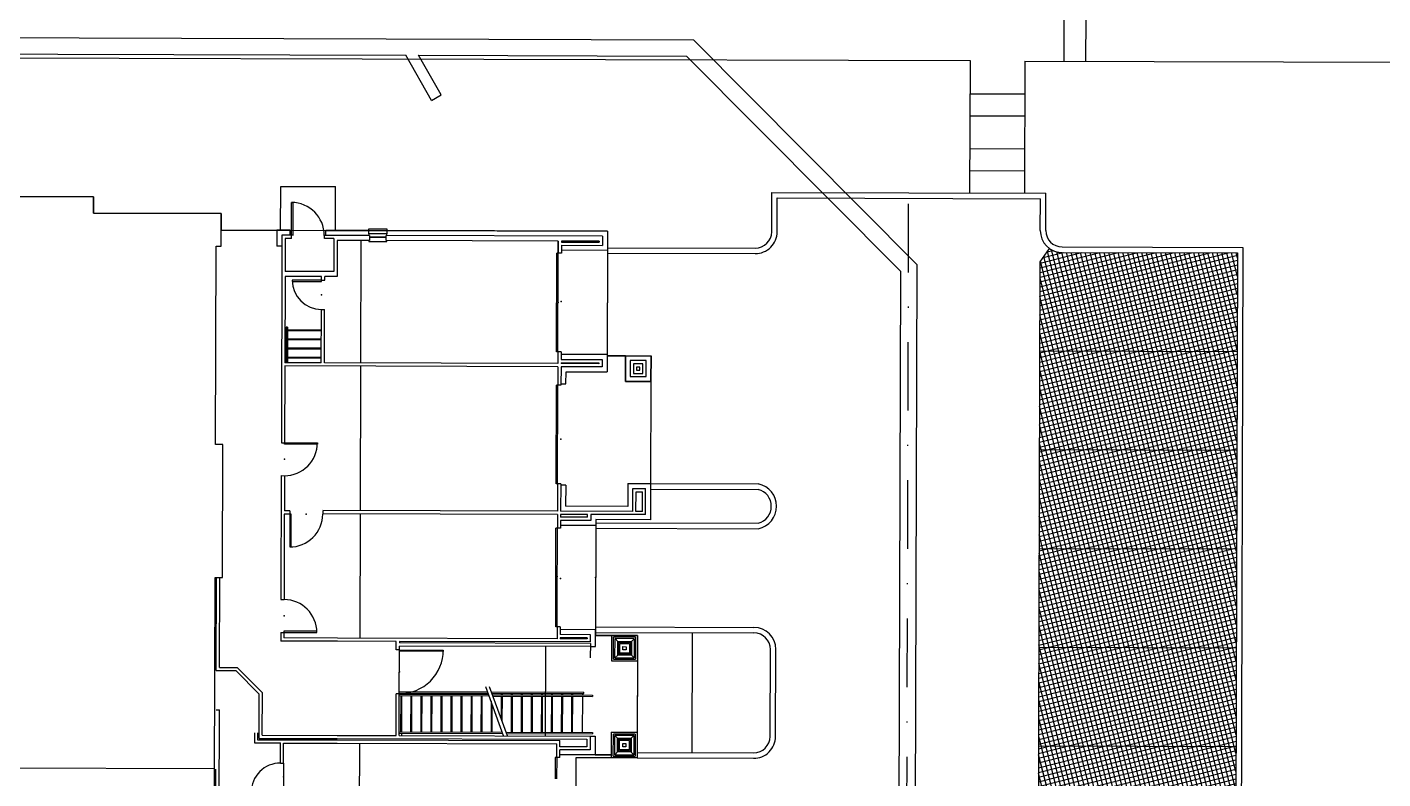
# Model space of a CAD drawing. Header units: feet. Extents: x 26064 to 27719, y 16802 to 28989.
# Drawn here: x 26820.5 to 26944.1, y 17768.1 to 17836.6 of the extents above; entities that cross this region are included whole.
import ezdxf

# ---------------------------------------------------------------- set-up
doc = ezdxf.new("R2010")
doc.units = ezdxf.units.FT
doc.header["$LTSCALE"] = 50
doc.header["$MEASUREMENT"] = 0
doc.header["$PDSIZE"] = -0.5
doc.linetypes.add('CENTERPL', pattern=[0.25, 0.125, -0.0625, 0, -0.0625])
for name, color, linetype in [('BUILDING-DOORS-EXT', 2, 'Continuous'), ('BUILDING-INTERIOR', 251, 'Continuous'), ('BUILDINGS', 5, 'Continuous'), ('CL-ROADS', 9, 'CENTERPL'), ('CONC-5INCH-BOUNDS', 251, 'Continuous'), ('CONC-5INCH-HATCH', 251, 'Continuous'), ('CURB-B', 4, 'Continuous'), ('CURB-F', 32, 'Continuous'), ('FLUMES', 2, 'Continuous'), ('PARKSTRIPES', 32, 'Continuous'), ('SD-OUTER-PRIVATE', 6, 'Continuous'), ('SIDEWALK', 9, 'Continuous')]:
    doc.layers.add(name, color=color, linetype=linetype)

msp = doc.modelspace()

# ---------------------------------------------------------------- hatches: boundary and pattern name
at = {"layer": 'CONC-5INCH-HATCH'}
h = msp.add_hatch(dxfattribs=at)
h.set_pattern_fill('ANSI37', scale=3.33, angle=329.2625, style=0)
edge = h.paths.add_edge_path()
edge.add_line((26913.3465, 17685.69913), (26912.49246, 17686.93225))
edge.add_line((26912.49246, 17686.93225), (26912.85763, 17815.20483))
edge.add_line((26912.85763, 17815.20483), (26913.72279, 17816.43018))
edge.add_arc((26914.87635, 17818.06399), 2, 234.7758115, 269.8327778)
edge.add_line((26914.87051, 17816.06399), (26930.86324, 17816.01732))
edge.add_line((26930.86324, 17816.01732), (26930.4838, 17686.00827))
edge.add_line((26930.4838, 17686.00827), (26914.49107, 17686.05495))
edge.add_arc((26914.48523, 17684.05496), 2, 89.8327778, 124.7059098)

# ---------------------------------------------------------------- linework, layer by layer
at = {"layer": 'BUILDING-DOORS-EXT', "color": 7}
for p, q in [((26844.56878, 17817.62464), (26844.57753, 17820.62342)), ((26844.57753, 17820.62342), (26844.70248, 17820.62306)), ((26844.70248, 17820.62306), (26844.69373, 17817.62427))]:
    msp.add_line(p, q, dxfattribs=at)
msp.add_arc((26844.56878, 17817.62464), 2.9988, 359.8327778, 89.8327778, dxfattribs=at)
at = {"layer": 'BUILDING-INTERIOR', "color": 7, "ltscale": 12}
for p, q in [((26838.17097, 17818.10327), (26843.25241, 17818.08844)), ((26843.2524, 17818.0883), (26843.24814, 17816.63052)), ((26844.46029, 17818.08477), (26843.2524, 17818.0883)), ((26843.70922, 17817.6288), (26843.65403, 17798.71939)), ((26844.5839, 17817.62625), (26843.70922, 17817.6288)), ((26844.45895, 17817.62662), (26844.46029, 17818.08477)), ((26844.58305, 17817.3347), (26844.5839, 17817.62625)), ((26844.70885, 17817.62589), (26844.5839, 17817.62625)), ((26847.5819, 17817.32596), (26847.58275, 17817.6175)), ((26851.70615, 17817.60546), (26847.58275, 17817.6175)), ((26847.7077, 17817.61713), (26847.70904, 17818.07529)), ((26851.62419, 17818.06386), (26847.70904, 17818.07529)), ((26851.62334, 17817.77231), (26851.62285, 17817.60571)), ((26851.62334, 17817.77231), (26851.62419, 17818.06386)), ((26853.28936, 17817.76745), (26851.62334, 17817.77231)), ((26851.62419, 17818.06386), (26851.62468, 17818.23047)), ((26851.62468, 17818.23047), (26853.2907, 17818.2256)), ((26851.70615, 17817.60546), (26851.70481, 17817.14731)), ((26853.20509, 17817.43448), (26851.70566, 17817.43886)), ((26851.70579, 17817.48051), (26853.20521, 17817.47614)), ((26853.20424, 17817.14293), (26853.20558, 17817.60109)), ((26872.94798, 17817.54347), (26853.20558, 17817.60109)), ((26853.28888, 17817.60084), (26853.28936, 17817.76745)), ((26853.29021, 17818.059), (26853.28936, 17817.76745)), ((26853.2907, 17818.2256), (26853.29021, 17818.059)), ((26872.94931, 17818.00162), (26853.29021, 17818.059)), ((26873.40747, 17818.00029), (26871.15828, 17818.00685)), ((26872.94798, 17817.54355), (26872.94554, 17816.71049)), ((26873.40747, 17818.00029), (26873.40236, 17816.251)), ((26843.70625, 17816.62919), (26843.24814, 17816.63052)), ((26843.99992, 17817.3364), (26843.99117, 17814.33755)), ((26844.58305, 17817.3347), (26843.99992, 17817.3364)), ((26848.45654, 17817.32341), (26847.5819, 17817.32596)), ((26848.45654, 17817.32339), (26848.44779, 17814.32458)), ((26848.74761, 17817.15594), (26848.73801, 17813.86558)), ((26851.70481, 17817.14731), (26848.74761, 17817.15596)), ((26850.91343, 17817.14964), (26850.88085, 17805.98733)), ((26851.62152, 17817.14755), (26851.62127, 17817.06425)), ((26851.62127, 17817.06425), (26853.2873, 17817.05939)), ((26868.90652, 17817.09706), (26853.20424, 17817.14293)), ((26853.2873, 17817.05939), (26853.28754, 17817.14269)), ((26868.89923, 17814.59818), (26868.90652, 17817.0971)), ((26868.90651, 17817.0971), (26868.90335, 17816.01423)), ((26869.19698, 17816.72144), (26869.19491, 17816.01337)), ((26873.40236, 17816.251), (26869.19564, 17816.26328)), ((26869.19698, 17816.72144), (26872.94554, 17816.71049)), ((26869.19807, 17817.09625), (26869.19783, 17817.01299)), ((26869.19783, 17817.01299), (26872.65484, 17817.0029)), ((26872.65508, 17817.08616), (26869.19807, 17817.09625)), ((26872.65508, 17817.08616), (26872.65484, 17817.0029)), ((26873.40236, 17816.251), (26873.37465, 17806.75494)), ((26868.75215, 17807.01803), (26868.7784, 17816.01459)), ((26868.90335, 17816.01423), (26868.7784, 17816.01459)), ((26868.8771, 17807.01766), (26868.90335, 17816.01423)), ((26869.19491, 17816.01337), (26868.90335, 17816.01423)), ((26843.98983, 17813.87939), (26843.96686, 17806.00753)), ((26847.32189, 17813.86969), (26843.98985, 17813.87939)), ((26848.44779, 17814.32458), (26843.99117, 17814.33755)), ((26847.32092, 17813.53646), (26847.32189, 17813.86969)), ((26847.61247, 17813.53561), (26847.61345, 17813.86884)), ((26848.73801, 17813.86558), (26847.61345, 17813.86884)), ((26844.65528, 17813.54424), (26844.65491, 17813.41929)), ((26844.65491, 17813.41929), (26847.32055, 17813.41151)), ((26847.32092, 17813.53646), (26844.65528, 17813.54424)), ((26847.32055, 17813.41151), (26847.32092, 17813.53646)), ((26847.32092, 17813.53646), (26847.61247, 17813.53561)), ((26847.2989, 17805.99779), (26847.31313, 17810.87082)), ((26847.31313, 17810.87082), (26847.60468, 17810.86997)), ((26847.59045, 17805.99693), (26847.60468, 17810.86997)), ((26847.30766, 17808.99654), (26843.9756, 17809.00627)), ((26844.10129, 17809.25581), (26844.09181, 17806.00717)), ((26844.22624, 17809.25544), (26844.10129, 17809.25581)), ((26844.22624, 17809.25544), (26844.21676, 17806.0068)), ((26847.30523, 17808.16353), (26843.97316, 17808.17325)), ((26847.30037, 17806.4975), (26843.9683, 17806.50723)), ((26847.3028, 17807.33052), (26843.97073, 17807.34024)), ((26868.8771, 17807.01766), (26868.75215, 17807.01803)), ((26868.8771, 17807.01766), (26868.87394, 17805.93483)), ((26869.16865, 17807.01681), (26868.8771, 17807.01766)), ((26869.16865, 17807.01681), (26869.16659, 17806.30876)), ((26869.16659, 17806.30876), (26872.91515, 17806.29795)), ((26873.37465, 17806.75494), (26869.16792, 17806.76722)), ((26872.91515, 17806.29795), (26872.91321, 17805.6315)), ((26873.37465, 17806.75494), (26873.37003, 17805.17201)), ((26875.04037, 17806.64571), (26873.37435, 17806.65057)), ((26875.04037, 17806.64571), (26875.03356, 17804.31328)), ((26875.04037, 17806.64571), (26877.37281, 17806.6389)), ((26877.366, 17804.30647), (26877.37281, 17806.6389)), ((26843.966, 17805.716), (26843.94558, 17798.71854)), ((26868.87309, 17805.64328), (26843.966, 17805.716)), ((26847.2989, 17805.99779), (26843.96686, 17806.00753)), ((26868.87394, 17805.93482), (26847.59045, 17805.99693)), ((26850.88, 17805.69582), (26850.84159, 17792.53419)), ((26868.87309, 17805.64327), (26868.86822, 17803.97726)), ((26869.16464, 17805.64243), (26869.15978, 17803.97641)), ((26872.91321, 17805.6315), (26869.16464, 17805.64244)), ((26869.16573, 17806.0172), (26869.16549, 17805.93399)), ((26872.62251, 17805.92389), (26869.1655, 17805.93398)), ((26869.16573, 17806.0172), (26872.62275, 17806.00723)), ((26869.6183, 17804.10002), (26869.62146, 17805.18295)), ((26869.62146, 17805.18295), (26873.37003, 17805.17201)), ((26872.62275, 17806.00723), (26872.62251, 17805.92389)), ((26875.47634, 17806.2071), (26875.4723, 17804.74924)), ((26876.9342, 17806.20285), (26875.47634, 17806.2071)), ((26875.76709, 17805.9147), (26875.76466, 17805.03997)), ((26875.76466, 17805.03997), (26876.63924, 17805.03751)), ((26876.64179, 17805.91215), (26875.76709, 17805.9147)), ((26876.05783, 17805.62229), (26876.05703, 17805.33071)), ((26876.05703, 17805.33071), (26876.34854, 17805.32989)), ((26876.34939, 17805.62144), (26876.05783, 17805.62229)), ((26876.34854, 17805.32989), (26876.34939, 17805.62144)), ((26876.63924, 17805.03751), (26876.64179, 17805.91215)), ((26876.92994, 17804.74514), (26876.9342, 17806.20285)), ((26868.71701, 17794.98108), (26868.74327, 17803.97762)), ((26868.86822, 17803.97726), (26868.74327, 17803.97762)), ((26868.84197, 17794.98071), (26868.86822, 17803.97726)), ((26869.15978, 17803.97641), (26868.86822, 17803.97726)), ((26869.16014, 17804.10136), (26869.6183, 17804.10002)), ((26875.03356, 17804.31328), (26877.366, 17804.30647)), ((26875.4723, 17804.74924), (26876.92994, 17804.74514)), ((26877.366, 17804.30647), (26877.33883, 17794.99754)), ((26843.65403, 17798.71939), (26843.94558, 17798.71854)), ((26843.94522, 17798.59359), (26843.94558, 17798.71854)), ((26846.94406, 17798.58484), (26843.94522, 17798.59359)), ((26843.94558, 17798.71854), (26846.94443, 17798.70979)), ((26846.94443, 17798.70979), (26846.94406, 17798.58484)), ((26843.64527, 17795.72055), (26843.61233, 17784.43323)), ((26843.64527, 17795.72055), (26843.93683, 17795.7197)), ((26843.93683, 17795.7197), (26843.92747, 17792.5126)), ((26868.84197, 17794.98071), (26868.71701, 17794.98108)), ((26868.84197, 17794.98071), (26868.83467, 17792.48168)), ((26869.13352, 17794.97986), (26868.84197, 17794.98071)), ((26869.13352, 17794.97986), (26869.12623, 17792.48081)), ((26869.59131, 17794.85357), (26869.13316, 17794.85491)), ((26869.59131, 17794.85357), (26869.58572, 17792.93764)), ((26875.25626, 17795.00362), (26875.25018, 17792.92111)), ((26875.25626, 17795.00362), (26877.33879, 17794.99754)), ((26875.707, 17792.46162), (26875.71308, 17794.54413)), ((26875.71308, 17794.54413), (26876.8793, 17794.54067)), ((26875.99855, 17792.46077), (26876.00378, 17794.2517)), ((26876.00378, 17794.2517), (26876.58689, 17794.24998)), ((26876.58166, 17792.45906), (26876.58689, 17794.24998)), ((26876.87237, 17792.16669), (26876.8793, 17794.54066)), ((26877.33879, 17794.99754), (26877.32919, 17791.7072)), ((26875.25018, 17792.92111), (26869.58572, 17792.93764)), ((26843.92662, 17792.22104), (26843.90389, 17784.43238)), ((26844.42643, 17792.21958), (26843.92662, 17792.22104)), ((26844.42728, 17792.51114), (26843.92747, 17792.5126)), ((26844.42643, 17792.21958), (26844.41767, 17789.22074)), ((26844.42728, 17792.51114), (26844.42643, 17792.21958)), ((26844.55138, 17792.21922), (26844.42643, 17792.21958)), ((26844.54263, 17789.22037), (26844.55138, 17792.21922)), ((26847.42612, 17792.50238), (26847.42526, 17792.21083)), ((26868.83382, 17792.19012), (26847.42539, 17792.2526)), ((26868.83467, 17792.48168), (26847.42624, 17792.54416)), ((26850.84074, 17792.24263), (26850.80767, 17780.91354)), ((26868.83382, 17792.19012), (26868.83017, 17790.9406)), ((26869.1238, 17791.64775), (26869.12173, 17790.93975)), ((26871.87271, 17791.63973), (26869.1238, 17791.64775)), ((26869.12538, 17792.18926), (26869.12465, 17791.9393)), ((26871.58201, 17791.93213), (26869.12465, 17791.9393)), ((26871.58273, 17792.1821), (26869.12538, 17792.18926)), ((26875.707, 17792.46162), (26869.12623, 17792.48081)), ((26871.58201, 17791.93213), (26871.58273, 17792.18209)), ((26871.87429, 17792.18136), (26871.87271, 17791.63973)), ((26876.87237, 17792.16669), (26871.87429, 17792.18125)), ((26872.33111, 17791.72178), (26872.32953, 17791.18023)), ((26877.32919, 17791.7072), (26872.33111, 17791.72178)), ((26876.58166, 17792.45906), (26875.99855, 17792.46077)), ((26868.68556, 17784.20408), (26868.70522, 17790.94097)), ((26868.83017, 17790.9406), (26868.70522, 17790.94097)), ((26868.81051, 17784.20372), (26868.83017, 17790.9406)), ((26869.12173, 17790.93975), (26868.83017, 17790.9406)), ((26872.32953, 17791.18023), (26869.12246, 17791.18959)), ((26872.32941, 17791.13858), (26872.30181, 17781.68394)), ((26844.41767, 17789.22074), (26844.54263, 17789.22037)), ((26837.72058, 17777.95303), (26837.74538, 17786.44975)), ((26838.01299, 17778.24373), (26838.03693, 17786.4489)), ((26843.61234, 17784.43323), (26843.90389, 17784.43238)), ((26868.67897, 17781.94446), (26868.68556, 17784.20408)), ((26868.80392, 17781.9441), (26868.81051, 17784.20372)), ((26843.8955, 17781.55848), (26843.89514, 17781.43353)), ((26846.89435, 17781.54973), (26843.8955, 17781.55848)), ((26846.89399, 17781.42478), (26846.89435, 17781.54973)), ((26868.80392, 17781.9441), (26868.67897, 17781.94446)), ((26868.80392, 17781.9441), (26868.80076, 17780.86108)), ((26869.09547, 17781.94325), (26868.80392, 17781.9441)), ((26869.09547, 17781.94325), (26869.09341, 17781.23515)), ((26872.30181, 17781.68394), (26869.09474, 17781.6933)), ((26872.29732, 17780.1428), (26872.30181, 17781.68394)), ((26843.60358, 17781.43438), (26843.60127, 17780.64318)), ((26848.78529, 17780.62789), (26843.60127, 17780.64302)), ((26843.60359, 17781.43438), (26843.89514, 17781.43353)), ((26843.89513, 17781.43353), (26843.89368, 17780.93372)), ((26848.78614, 17780.91945), (26843.89368, 17780.93372)), ((26843.89514, 17781.43353), (26846.89399, 17781.42478)), ((26854.13881, 17780.61232), (26848.78529, 17780.62794)), ((26868.80076, 17780.86108), (26848.78614, 17780.9195)), ((26854.13657, 17779.84178), (26854.13882, 17780.61232)), ((26854.43038, 17780.61164), (26854.43001, 17780.48653)), ((26871.84001, 17780.4357), (26854.43001, 17780.48653)), ((26871.84037, 17780.56068), (26854.43038, 17780.61148)), ((26871.84037, 17780.56063), (26854.43038, 17780.61146)), ((26869.09255, 17780.94359), (26869.09231, 17780.86023)), ((26871.54967, 17780.85306), (26869.09231, 17780.86023)), ((26871.54991, 17780.93642), (26869.09255, 17780.94359)), ((26871.84232, 17781.22712), (26869.09341, 17781.23515)), ((26871.54991, 17780.93642), (26871.54967, 17780.85306)), ((26871.84001, 17780.4357), (26871.83612, 17779.10299)), ((26871.84001, 17780.4357), (26871.83916, 17780.14414)), ((26871.84037, 17780.56068), (26871.84232, 17781.22712)), ((26873.79972, 17781.15888), (26872.30029, 17781.16325)), ((26873.79291, 17778.82644), (26873.79972, 17781.15888)), ((26873.79972, 17781.15888), (26876.13215, 17781.15207)), ((26876.13215, 17781.15207), (26873.79972, 17781.15888)), ((26873.96, 17778.99255), (26873.96583, 17780.99179)), ((26875.96506, 17780.98595), (26873.96584, 17780.99179)), ((26874.08532, 17779.11714), (26874.09042, 17780.86647)), ((26875.83975, 17780.86136), (26874.09043, 17780.86647)), ((26874.3396, 17780.61584), (26874.09043, 17780.86647)), ((26874.33595, 17779.36632), (26874.3396, 17780.61584)), ((26874.3396, 17780.61584), (26875.58911, 17780.61219)), ((26874.41949, 17779.44937), (26874.42265, 17780.53229)), ((26874.42265, 17780.53229), (26875.50557, 17780.52913)), ((26874.52392, 17779.5532), (26874.52648, 17780.42786)), ((26874.52648, 17780.42786), (26875.40114, 17780.42531)), ((26875.40114, 17780.42531), (26875.39859, 17779.55064)), ((26875.50557, 17780.52913), (26875.50241, 17779.44621)), ((26875.58911, 17780.61219), (26875.58547, 17779.36267)), ((26875.58911, 17780.61219), (26875.83975, 17780.86136)), ((26875.83975, 17780.86136), (26875.83465, 17779.11204)), ((26875.96506, 17780.98595), (26875.95923, 17778.98674)), ((26876.13215, 17781.15207), (26876.12535, 17778.81963)), ((26854.42813, 17779.84093), (26854.13657, 17779.84178)), ((26854.41421, 17775.84247), (26854.42813, 17779.84093)), ((26854.42776, 17779.71598), (26854.42813, 17779.84093)), ((26858.42623, 17779.70431), (26854.42776, 17779.71598)), ((26854.42813, 17779.84093), (26854.42916, 17780.19495)), ((26854.42813, 17779.84093), (26858.42659, 17779.82926)), ((26871.83916, 17780.14414), (26854.42916, 17780.19496)), ((26858.42659, 17779.82926), (26858.42623, 17779.70431)), ((26871.83916, 17780.14414), (26872.29732, 17780.1428)), ((26874.33595, 17779.36632), (26874.08532, 17779.11714)), ((26874.08532, 17779.11714), (26875.83465, 17779.11204)), ((26875.58547, 17779.36267), (26874.33595, 17779.36632)), ((26875.50241, 17779.44621), (26874.41949, 17779.44937)), ((26875.39859, 17779.55064), (26874.52392, 17779.5532)), ((26874.81633, 17779.8439), (26874.81718, 17780.13546)), ((26875.10788, 17779.84305), (26874.81633, 17779.8439)), ((26874.81718, 17780.13546), (26875.10873, 17780.1346)), ((26875.10873, 17780.1346), (26875.10788, 17779.84305)), ((26875.58547, 17779.36267), (26875.83465, 17779.11204)), ((26837.72058, 17777.95303), (26839.50104, 17777.94783)), ((26838.01299, 17778.24373), (26839.62265, 17778.23904)), ((26839.50104, 17777.94783), (26841.6297, 17775.80669)), ((26839.62265, 17778.23904), (26841.92161, 17775.92661)), ((26876.12535, 17778.81963), (26873.79291, 17778.82644)), ((26873.96, 17778.99255), (26875.95923, 17778.98672)), ((26876.12535, 17778.81963), (26876.10643, 17772.32227)), ((26841.61794, 17771.77731), (26841.6297, 17775.80669)), ((26841.91035, 17772.06801), (26841.92161, 17775.92661)), ((26854.11378, 17772.03246), (26854.1249, 17775.84331)), ((26854.41646, 17775.84246), (26854.1249, 17775.84331)), ((26854.40533, 17772.03161), (26854.41646, 17775.84246)), ((26862.82383, 17776.00554), (26871.24386, 17775.98095)), ((26862.87085, 17775.88045), (26871.2435, 17775.856)), ((26862.91787, 17775.75535), (26872.0345, 17775.72874)), ((26862.96488, 17775.63026), (26872.03413, 17775.60378)), ((26863.7873, 17775.62786), (26863.78061, 17773.33387)), ((26863.78803, 17775.87777), (26863.78767, 17775.75281)), ((26864.70362, 17775.62519), (26864.69401, 17772.33478)), ((26864.70435, 17775.87509), (26864.70398, 17775.75014)), ((26865.61993, 17775.62251), (26865.61033, 17772.33211)), ((26865.62066, 17775.87241), (26865.6203, 17775.74746)), ((26866.53625, 17775.61984), (26866.52664, 17772.32943)), ((26866.53697, 17775.86974), (26866.53661, 17775.74479)), ((26867.45256, 17775.61716), (26867.44296, 17772.32676)), ((26867.45329, 17775.86706), (26867.45292, 17775.74211)), ((26868.36887, 17775.61449), (26868.35927, 17772.32408)), ((26868.3696, 17775.86439), (26868.36924, 17775.73944)), ((26869.28519, 17775.61181), (26869.27558, 17772.32141)), ((26869.28592, 17775.86171), (26869.28555, 17775.73676)), ((26870.2015, 17775.60914), (26870.1919, 17772.31874)), ((26870.20223, 17775.85904), (26870.20187, 17775.73409)), ((26871.11782, 17775.60646), (26871.10821, 17772.31606)), ((26871.11855, 17775.85636), (26871.11818, 17775.73141)), ((26871.2435, 17775.856), (26871.24386, 17775.98095)), ((26872.0345, 17775.72874), (26872.03413, 17775.60378)), ((26837.71012, 17774.37106), (26838.00167, 17774.3702)), ((26837.95937, 17759.8758), (26838.00167, 17774.37021)), ((26841.20309, 17772.27834), (26841.20041, 17771.36201)), ((26841.49407, 17772.27748), (26841.49225, 17771.65272)), ((26841.49225, 17771.65272), (26848.75903, 17771.63151)), ((26841.61794, 17771.77731), (26848.7594, 17771.75647)), ((26841.91035, 17772.06801), (26848.76025, 17772.04801)), ((26848.75903, 17771.63158), (26869.06517, 17771.57229)), ((26848.7594, 17771.75653), (26871.52293, 17771.69005)), ((26848.76025, 17772.04809), (26854.11378, 17772.03246)), ((26854.40533, 17772.03161), (26871.81533, 17771.9808)), ((26864.1555, 17772.33636), (26872.02453, 17772.31339)), ((26864.20251, 17772.21127), (26872.02416, 17772.18844)), ((26871.52293, 17771.69005), (26871.52092, 17771.00282)), ((26871.81533, 17771.9808), (26871.81169, 17770.73124)), ((26871.81533, 17771.9808), (26872.2735, 17771.97946)), ((26872.02453, 17772.31339), (26872.02416, 17772.18844)), ((26872.2735, 17771.97946), (26872.26851, 17770.27175)), ((26873.76714, 17769.99664), (26873.77395, 17772.32908)), ((26873.77395, 17772.32908), (26876.10638, 17772.32227)), ((26876.10638, 17772.32227), (26873.77395, 17772.32908)), ((26873.93423, 17770.16276), (26873.94006, 17772.16199)), ((26875.93929, 17772.15615), (26873.94007, 17772.16199)), ((26874.05954, 17770.28734), (26874.06465, 17772.03667)), ((26875.81398, 17772.03157), (26874.06466, 17772.03667)), ((26874.31382, 17771.78604), (26874.06466, 17772.03667)), ((26874.31018, 17770.53652), (26874.31382, 17771.78604)), ((26874.31382, 17771.78604), (26875.56334, 17771.78239)), ((26874.39372, 17770.61958), (26874.39688, 17771.70249)), ((26874.39688, 17771.70249), (26875.4798, 17771.69933)), ((26874.49815, 17770.7234), (26874.50071, 17771.59806)), ((26874.50071, 17771.59806), (26875.37537, 17771.59551)), ((26875.37537, 17771.59551), (26875.37282, 17770.72085)), ((26875.4798, 17771.69933), (26875.47664, 17770.61642)), ((26875.56334, 17771.78239), (26875.5597, 17770.53287)), ((26875.56334, 17771.78239), (26875.81398, 17772.03157)), ((26875.81398, 17772.03157), (26875.80888, 17770.28224)), ((26875.93929, 17772.15615), (26875.93346, 17770.15694)), ((26876.10638, 17772.32227), (26876.09958, 17769.98983)), ((26841.20041, 17771.36201), (26843.5741, 17771.35509)), ((26843.56875, 17769.52246), (26843.5741, 17771.35509)), ((26843.86031, 17769.5216), (26843.86565, 17771.35424)), ((26843.86565, 17771.35424), (26848.75818, 17771.33996)), ((26848.75818, 17771.34001), (26868.77276, 17771.28158)), ((26850.77971, 17771.33406), (26850.74288, 17758.71393)), ((26868.76912, 17770.03205), (26868.77277, 17771.28158)), ((26869.06067, 17770.0312), (26869.06274, 17770.73926)), ((26871.81169, 17770.73124), (26869.06274, 17770.73926)), ((26869.06353, 17771.00999), (26869.06517, 17771.57229)), ((26871.52092, 17771.00282), (26869.06353, 17771.00999)), ((26874.31018, 17770.53652), (26874.05954, 17770.28734)), ((26875.5597, 17770.53287), (26874.31018, 17770.53652)), ((26875.47664, 17770.61642), (26874.39372, 17770.61958)), ((26875.37282, 17770.72085), (26874.49815, 17770.7234)), ((26874.79056, 17771.0141), (26874.79141, 17771.30566)), ((26875.08211, 17771.01325), (26874.79056, 17771.0141)), ((26874.79141, 17771.30566), (26875.08296, 17771.30481)), ((26875.08296, 17771.30481), (26875.08211, 17771.01325)), ((26875.5597, 17770.53287), (26875.80888, 17770.28224)), ((26843.56875, 17769.52246), (26843.86031, 17769.5216)), ((26843.86031, 17769.5216), (26843.85253, 17766.85595)), ((26868.64416, 17770.03242), (26868.63848, 17768.08622)), ((26868.76911, 17770.03205), (26868.64416, 17770.03242)), ((26868.76911, 17770.03205), (26868.76343, 17768.08585)), ((26869.06067, 17770.0312), (26868.76911, 17770.03205)), ((26872.26851, 17770.27175), (26869.0614, 17770.28111)), ((26873.76793, 17770.26737), (26870.51914, 17770.27685)), ((26872.26851, 17770.27175), (26873.76793, 17770.26737)), ((26876.09958, 17769.98983), (26873.76714, 17769.99664)), ((26873.93423, 17770.16276), (26875.93346, 17770.15692)), ((26874.05954, 17770.28734), (26875.80888, 17770.28224)), ((26837.56949, 17768.9985), (26811.62114, 17769.07424)), ((26837.66697, 17759.58509), (26837.69432, 17768.95649))]:
    msp.add_line(p, q, dxfattribs=at)
at = {"layer": 'BUILDING-INTERIOR', "color": 7, "ltscale": 6}
for p, q in [((26868.75215, 17807.01803), (26868.7784, 17816.01459)), ((26868.7784, 17816.01459), (26868.7784, 17816.01459)), ((26868.75215, 17807.01803), (26868.75215, 17807.01803)), ((26868.71701, 17794.98108), (26868.74327, 17803.97762)), ((26868.74327, 17803.97762), (26868.74327, 17803.97762)), ((26868.71701, 17794.98108), (26868.71701, 17794.98108)), ((26868.68556, 17784.20408), (26868.70522, 17790.94097)), ((26868.70522, 17790.94097), (26868.70522, 17790.94097)), ((26868.67897, 17781.94446), (26868.68556, 17784.20408)), ((26868.67897, 17781.94446), (26868.67897, 17781.94446)), ((26867.75735, 17780.15605), (26867.73351, 17771.99271)), ((26862.60853, 17775.6313), (26854.41591, 17775.65521)), ((26862.56152, 17775.75639), (26854.41627, 17775.78016)), ((26854.41664, 17775.90512), (26862.46712, 17775.88163)), ((26854.417, 17776.03007), (26862.46748, 17776.00658)), ((26854.62416, 17775.6546), (26854.61456, 17772.3642)), ((26854.62489, 17775.90451), (26854.62453, 17775.77955)), ((26855.54048, 17775.65193), (26855.53087, 17772.36153)), ((26855.54121, 17775.90183), (26855.54084, 17775.77688)), ((26856.45679, 17775.64926), (26856.44719, 17772.35885)), ((26856.45752, 17775.89916), (26856.45716, 17775.7742)), ((26857.37311, 17775.64658), (26857.3635, 17772.35618)), ((26857.37384, 17775.89649), (26857.37347, 17775.77153)), ((26858.28942, 17775.64391), (26858.27981, 17772.3535)), ((26858.29015, 17775.89381), (26858.28978, 17775.76885)), ((26859.20573, 17775.64123), (26859.19613, 17772.35083)), ((26859.20646, 17775.89114), (26859.2061, 17775.76618)), ((26860.12204, 17775.63856), (26860.11244, 17772.34816)), ((26860.12277, 17775.88847), (26860.12241, 17775.76351)), ((26861.03836, 17775.63588), (26861.02876, 17772.34549)), ((26861.03909, 17775.88579), (26861.03872, 17775.76084)), ((26861.95467, 17775.63321), (26861.94507, 17772.34281)), ((26861.9554, 17775.88312), (26861.95504, 17775.75816)), ((26862.8686, 17774.81337), (26862.86138, 17772.34014)), ((26854.40594, 17772.23986), (26863.84617, 17772.21231)), ((26854.40631, 17772.36481), (26863.79915, 17772.3374)), ((26854.61419, 17772.23925), (26854.61358, 17772.031)), ((26868.64416, 17770.03242), (26868.63848, 17768.08622)), ((26868.64416, 17770.03242), (26868.64416, 17770.03242))]:
    msp.add_line(p, q, dxfattribs=at)
at = {"layer": 'BUILDING-INTERIOR', "color": 7, "ltscale": 4}
for p, q in [((26847.30742, 17808.91324), (26843.97535, 17808.92296)), ((26847.30498, 17808.08023), (26843.97292, 17808.08995)), ((26847.30012, 17806.4142), (26843.96806, 17806.42393)), ((26847.30255, 17807.24721), (26843.97049, 17807.25694)), ((26854.54085, 17775.65485), (26854.53125, 17772.36445)), ((26854.54158, 17775.90475), (26854.54122, 17775.77979)), ((26855.45717, 17775.65217), (26855.44757, 17772.36177)), ((26855.4579, 17775.90208), (26855.45754, 17775.77712)), ((26856.37349, 17775.6495), (26856.36388, 17772.3591)), ((26856.37422, 17775.8994), (26856.37385, 17775.77445)), ((26857.2898, 17775.64682), (26857.2802, 17772.35642)), ((26857.29053, 17775.89673), (26857.29017, 17775.77177)), ((26858.20612, 17775.64415), (26858.19651, 17772.35375)), ((26858.20684, 17775.89405), (26858.20648, 17775.7691)), ((26859.12243, 17775.64148), (26859.11283, 17772.35107)), ((26859.12316, 17775.89138), (26859.1228, 17775.76642)), ((26860.03874, 17775.6388), (26860.02914, 17772.3484)), ((26860.03947, 17775.88871), (26860.03911, 17775.76375)), ((26860.95506, 17775.63613), (26860.94545, 17772.34573)), ((26860.95579, 17775.88604), (26860.95542, 17775.76108)), ((26861.87137, 17775.63345), (26861.86177, 17772.34306)), ((26861.8721, 17775.88336), (26861.87174, 17775.7584)), ((26863.704, 17775.6281), (26863.69795, 17773.55381)), ((26863.70473, 17775.87801), (26863.70437, 17775.75306)), ((26864.62032, 17775.62543), (26864.61071, 17772.33503)), ((26864.62104, 17775.87534), (26864.62068, 17775.75038)), ((26865.53663, 17775.62276), (26865.52703, 17772.33235)), ((26865.53736, 17775.87265), (26865.53699, 17775.74771)), ((26866.45294, 17775.62008), (26866.44334, 17772.32967)), ((26866.45367, 17775.86998), (26866.45331, 17775.74503)), ((26867.36926, 17775.6174), (26867.35965, 17772.327)), ((26867.36999, 17775.8673), (26867.36962, 17775.74235)), ((26868.28557, 17775.61473), (26868.27597, 17772.32433)), ((26868.2863, 17775.86463), (26868.28594, 17775.73968)), ((26869.20189, 17775.61206), (26869.19228, 17772.32165)), ((26869.20262, 17775.86195), (26869.20225, 17775.73701)), ((26870.1182, 17775.60938), (26870.1086, 17772.31898)), ((26870.11893, 17775.85928), (26870.11857, 17775.73433)), ((26862.78631, 17775.15827), (26862.77808, 17772.34038))]:
    msp.add_line(p, q, dxfattribs=at)
at = {"layer": 'BUILDING-INTERIOR', "color": 7, "ltscale": 48}
for p, q in [((26863.92452, 17772.00383), (26862.29511, 17776.46524)), ((26864.28088, 17772.00279), (26862.65146, 17776.4642))]:
    msp.add_line(p, q, dxfattribs=at)
at = {"layer": 'BUILDING-INTERIOR', "color": 7, "ltscale": 12}
msp.add_lwpolyline([(26837.54141, 17759.37719), (26837.62043, 17786.45012), (26838.28684, 17786.44817), (26838.32221, 17798.56851), (26837.65581, 17798.57045), (26837.70856, 17816.64669), (26838.16672, 17816.64536), (26838.17535, 17819.6027), (26826.51317, 17819.63674), (26826.51754, 17821.13616), (26807.983, 17821.19027), (26807.93887, 17806.07108), (26804.33609, 17806.08159), (26804.30029, 17793.81547), (26805.69552, 17793.79057), (26805.65845, 17781.08713), (26811.65615, 17781.06962), (26811.62114, 17769.07424), (26805.79004, 17769.09125), (26805.78177, 17766.259)], dxfattribs=at)
for centre, radius, start, end in [((26847.32092, 17813.53646), 2.66565, 179.8327778, 269.8325778), ((26843.94558, 17798.71854), 2.99886, 269.8327778, 359.8327778), ((26844.42643, 17792.21958), 2.99886, 269.8327778, 359.8327778), ((26843.89514, 17781.43353), 2.99886, 359.8327778, 89.8327778), ((26854.42813, 17779.84093), 3.99848, 269.8327778, 359.8327778), ((26843.56097, 17766.85683), 2.66565, 89.8325778, 179.8327778)]:
    msp.add_arc(centre, radius, start, end, dxfattribs=at)
for p in [(26847.31705, 17812.20364, 1), (26868.89023, 17811.51594, 1), (26869.18205, 17811.59847, 1), (26869.14546, 17799.06163, 1), (26843.9412, 17797.21911, 1), (26845.92586, 17792.2152, 1), (26868.81729, 17786.5256, 1), (26872.31567, 17786.43209, 1), (26869.10838, 17786.35816, 1), (26843.89949, 17782.93306, 1), (26854.42229, 17777.8417, 1), (26843.85665, 17768.27208, 1)]:
    msp.add_point(p, dxfattribs=at)
at = {"layer": 'BUILDINGS', "color": 7, "flags": 128}
msp.add_lwpolyline([(26807.983, 17821.19027), (26826.51754, 17821.13616), (26826.51317, 17819.63674), (26838.17535, 17819.6027), (26838.17097, 17818.10327), (26843.2524, 17818.0883), (26844.46029, 17818.08477), (26847.70904, 17818.07529), (26851.62419, 17818.06386), (26853.29021, 17818.059), (26873.40747, 17818.00029), (26873.40236, 17816.251), (26873.40236, 17816.251), (26873.37435, 17806.65057), (26873.37435, 17806.65057), (26875.04037, 17806.64571), (26877.37281, 17806.6389), (26877.366, 17804.30647), (26877.366, 17804.30647), (26877.33879, 17794.99754), (26877.33879, 17794.99754), (26877.33879, 17794.99754), (26877.33879, 17794.99754), (26877.32919, 17791.7072), (26872.33111, 17791.72178), (26872.32953, 17791.18023), (26872.32953, 17791.18023), (26872.30181, 17781.68394), (26872.30181, 17781.68394), (26872.30029, 17781.16325), (26876.13215, 17781.15207), (26876.10037, 17770.26056), (26876.09958, 17769.98983), (26873.76714, 17769.99664), (26873.76714, 17769.99664), (26873.76714, 17769.99664), (26870.51835, 17770.00612), (26870.51835, 17770.00612), (26870.45539, 17748.43106)], dxfattribs=at)
msp.add_lwpolyline([(26875.04037, 17806.64571), (26877.37281, 17806.6389), (26877.366, 17804.30647), (26875.03356, 17804.31328), (26875.04037, 17806.64571)], close=True, dxfattribs=at)
at = {"layer": 'CL-ROADS', "color": 7}
msp.add_line((26900.17334, 17574.85351), (26900.87408, 17821.00067), dxfattribs=at)
at = {"layer": 'CONC-5INCH-BOUNDS', "color": 7, "flags": 128}
msp.add_lwpolyline([(26913.3465, 17685.69913), (26912.49246, 17686.93225), (26912.85763, 17815.20483), (26913.72279, 17816.43018, 0.154169182), (26914.87051, 17816.06399), (26930.86324, 17816.01732), (26930.4838, 17686.00827), (26914.49107, 17686.05495, 0.15334809)], format="xyb", close=True, dxfattribs=at)
at = {"layer": 'CURB-B', "color": 7, "flags": 128}
for points in [[(26888.38552, 17817.95576), (26888.39597, 17821.53709)], [(26888.39597, 17821.53709), (26913.38627, 17821.46416)], [(26913.37635, 17818.06836), (26913.38627, 17821.46416)], [(26873.40309, 17816.49948), (26886.88115, 17816.46014)], [(26914.87197, 17816.56399), (26931.3647, 17816.51586)], [(26931.3647, 17816.51586), (26931.04801, 17708.00672)], [(26877.33733, 17794.4976), (26887.16045, 17794.46891)], [(26872.33026, 17791.43051), (26887.15813, 17791.38707)], [(26872.30108, 17781.43389), (26886.762, 17781.39169)], [(26888.23446, 17771.95433), (26888.25761, 17779.88731)], [(26876.10103, 17770.48974), (26886.73009, 17770.45871)]]:
    msp.add_lwpolyline(points, dxfattribs=at)
for points in [[(26886.88115, 17816.46014, 0.414213562), (26888.38552, 17817.95576)], [(26913.37635, 17818.06836, 0.414213562), (26914.87197, 17816.56399)], [(26887.15813, 17791.38707, 0.770048632), (26887.16045, 17794.46891)], [(26888.25761, 17779.88731, 0.414213562), (26886.762, 17781.39169)], [(26886.73009, 17770.45871, 0.414213562), (26888.23446, 17771.95433)]]:
    msp.add_lwpolyline(points, format="xyb", dxfattribs=at)
at = {"layer": 'CURB-F', "color": 7}
for p, q in [((26888.88552, 17817.9543), (26888.89451, 17821.03564)), ((26888.89451, 17821.03564), (26912.88481, 17820.96562)), ((26912.87636, 17818.06982), (26912.88481, 17820.96562)), ((26873.40163, 17815.99948), (26886.87969, 17815.96014)), ((26914.87051, 17816.06399), (26930.86324, 17816.01732)), ((26930.86324, 17816.01732), (26930.4838, 17686.00827)), ((26877.33879, 17794.9976), (26887.16045, 17794.96892)), ((26872.3288, 17790.93039), (26887.15814, 17790.88711)), ((26872.30254, 17781.93389), (26886.76346, 17781.89168)), ((26888.73446, 17771.95287), (26888.75761, 17779.88585)), ((26876.09958, 17769.98983), (26886.72861, 17769.95872))]:
    msp.add_line(p, q, dxfattribs=at)
for centre, radius, start, end in [((26886.88553, 17817.96013), 2, 269.8327778, 359.8327778), ((26914.87635, 17818.06399), 2, 179.8327778, 269.8327778), ((26886.75301, 17792.92824), 2.08095, 281.2262146, 78.7089421), ((26886.75762, 17779.89169), 2, 359.8327778, 89.8327778), ((26886.73447, 17771.95871), 2, 269.8322653, 359.8327778)]:
    msp.add_arc(centre, radius, start, end, dxfattribs=at)
at = {"layer": 'FLUMES', "color": 7}
for p, q in [((26915.02613, 17837.49037), (26915.01446, 17833.49039)), ((26917.02612, 17837.48454), (26917.01445, 17833.48455)), ((26911.46195, 17830.48528), (26906.46197, 17830.49987)), ((26911.45611, 17828.48529), (26906.45613, 17828.49988)), ((26911.44735, 17825.4853), (26906.44738, 17825.49989)), ((26911.44152, 17823.48531), (26906.44154, 17823.4999))]:
    msp.add_line(p, q, dxfattribs=at)
at = {"layer": 'PARKSTRIPES', "color": 7}
for p, q in [((26930.83695, 17807.00776), (26912.83702, 17807.06029)), ((26930.81068, 17798.00779), (26912.81076, 17798.06033)), ((26930.78441, 17789.00783), (26912.78449, 17789.06037)), ((26930.75815, 17780.00787), (26912.75822, 17780.06041)), ((26930.73188, 17771.00791), (26912.73196, 17771.06044))]:
    msp.add_line(p, q, dxfattribs=at)
at = {"layer": 'SD-OUTER-PRIVATE', "color": 7}
for points in [[(26759.77659, 17835.82949), (26881.24226, 17835.45547), (26901.62208, 17814.97677), (26901.41958, 17745.59335)], [(26759.77221, 17834.3295), (26855.00089, 17834.03627)], [(26857.35953, 17829.92177), (26855.00089, 17834.03627)], [(26856.15558, 17834.03271), (26880.61691, 17833.95739), (26900.12027, 17814.3594), (26899.91959, 17745.59773)], [(26858.22709, 17830.41911), (26856.15558, 17834.03271)], [(26857.35953, 17829.92177), (26858.22709, 17830.41911)]]:
    msp.add_lwpolyline(points, dxfattribs=at)
at = {"layer": 'SIDEWALK', "color": 7}
for p, q in [((26800.26384, 17833.86769), (26906.47089, 17833.55772)), ((26906.47089, 17833.55772), (26906.43566, 17821.48444)), ((26911.47075, 17833.50073), (26911.43563, 17821.46985)), ((26911.47075, 17833.50073), (27077.87277, 17833.01507)), ((26843.58467, 17818.08733), (26843.59635, 17822.08731)), ((26843.59635, 17822.08731), (26848.59632, 17822.07272)), ((26848.58465, 17818.07273), (26848.59632, 17822.07272)), ((26881.13292, 17781.40811), (26881.10101, 17770.47514))]:
    msp.add_line(p, q, dxfattribs=at)

doc.saveas('drawing.dxf')
